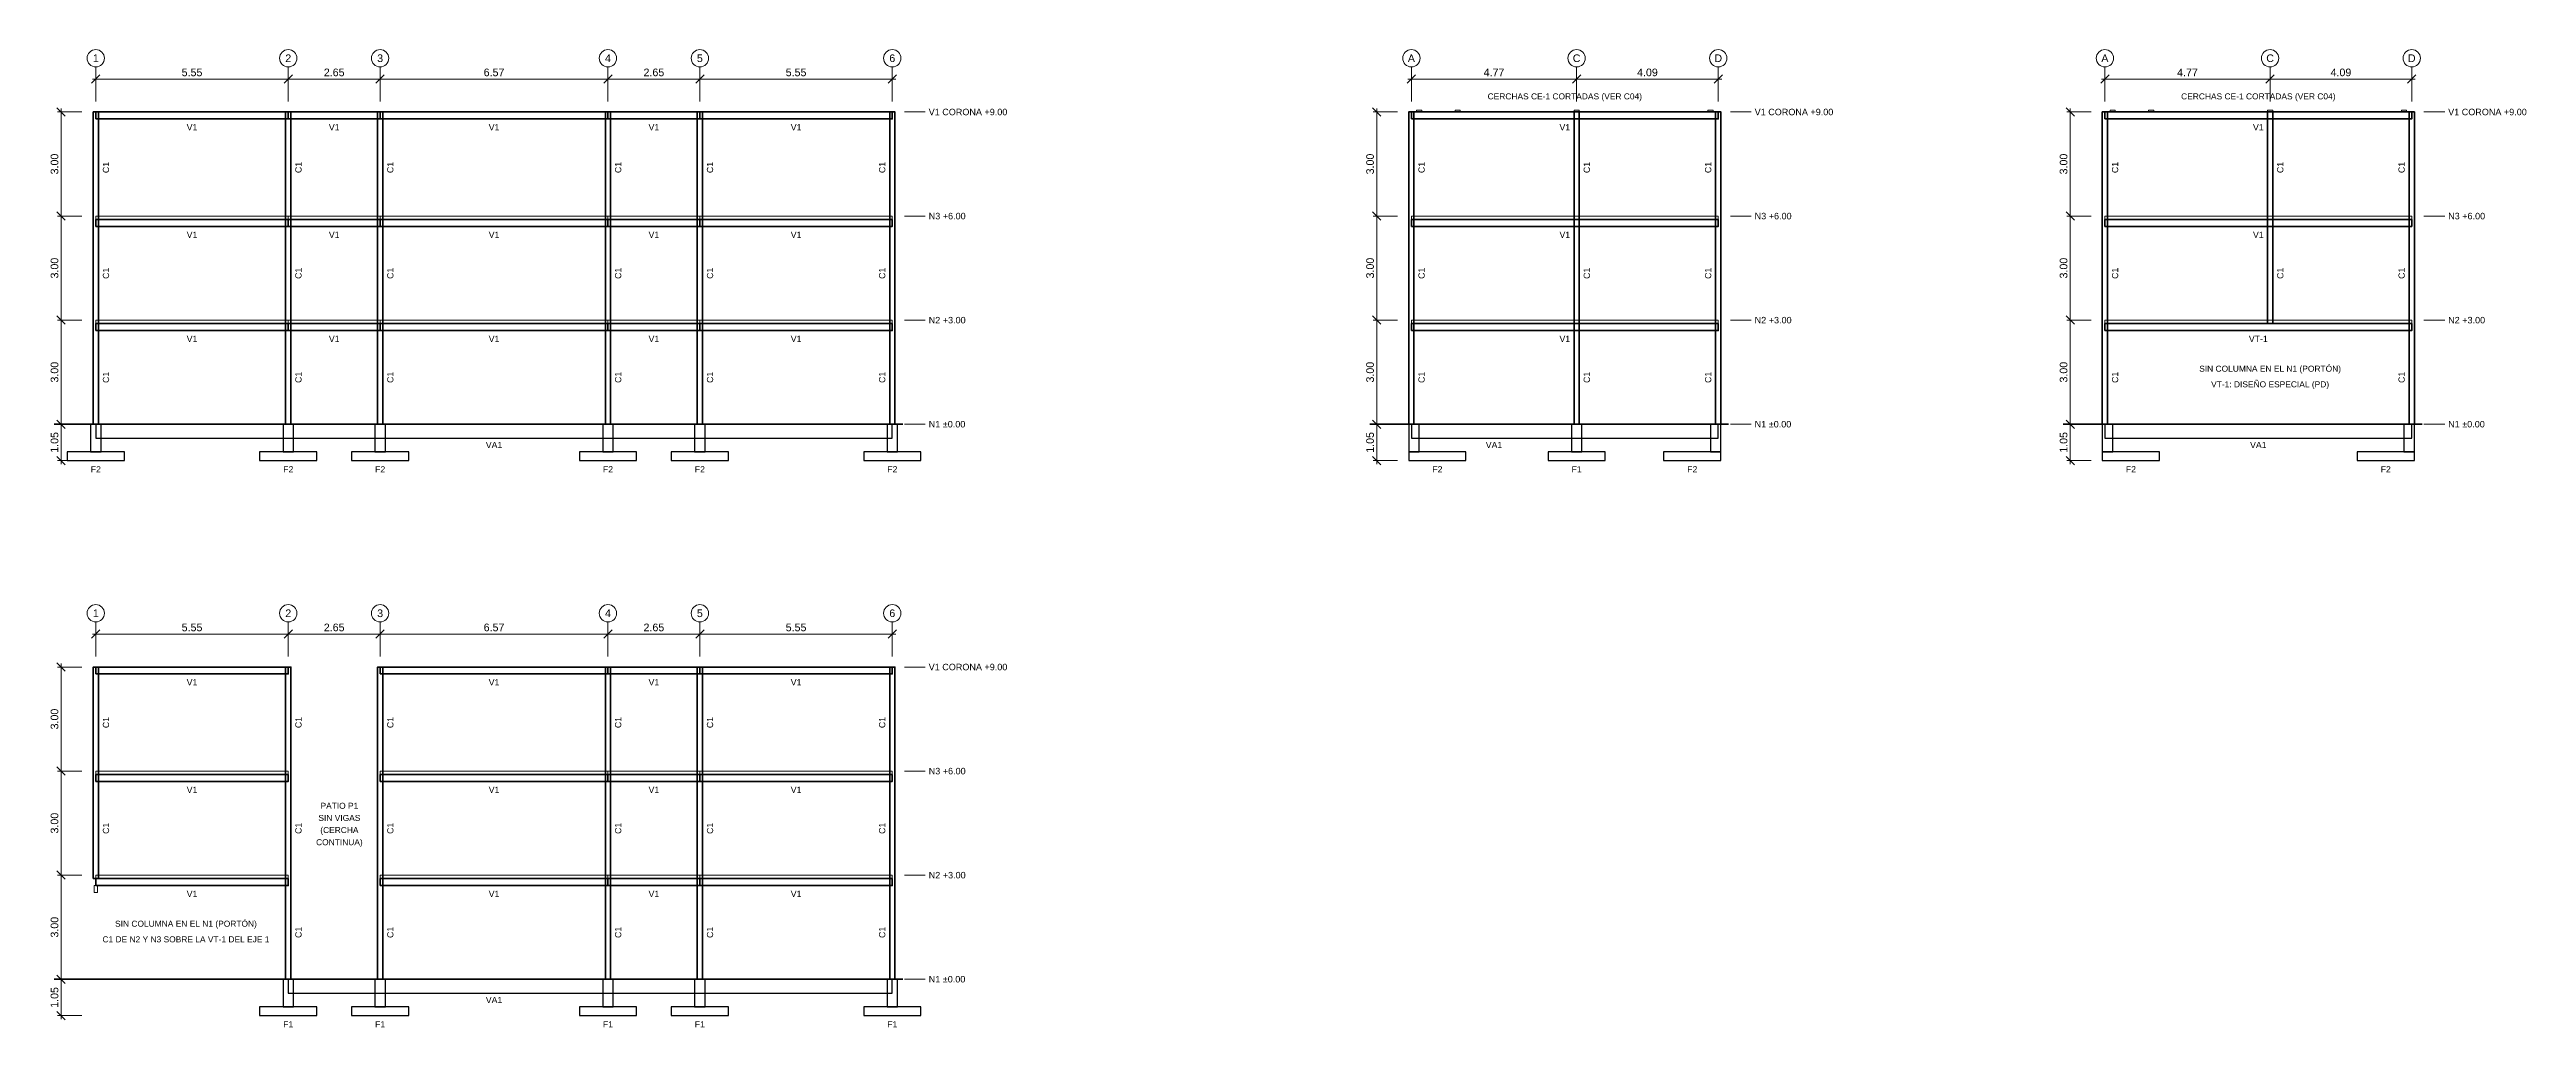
# Model space of a CAD drawing. Header units: metres. Extents: x 0.8 to 72.2, y -17.4 to 10.8.
import ezdxf
from ezdxf.enums import TextEntityAlignment as Align

# ---------------------------------------------------------------- set-up
doc = ezdxf.new("R2010")
doc.units = ezdxf.units.M
doc.linetypes.add('DASHDOT', pattern=[3.556, 2.54, -0.508, 0, -0.508])
for name, color, linetype, lineweight in [('E-CIM', 7, 'Continuous', 25), ('E-COL', 7, 'Continuous', 35), ('E-COTA', 7, 'Continuous', 18), ('E-EJE', 8, 'DASHDOT', 13), ('E-LOSA', 8, 'Continuous', 18), ('E-REF', 8, 'Continuous', 18), ('E-TERRENO', 7, 'Continuous', 50), ('E-TXT', 7, 'Continuous', 18), ('E-VIGA', 7, 'Continuous', 35)]:
    doc.layers.add(name, color=color, linetype=linetype, lineweight=lineweight)
doc.styles.add('ARIAL', font='arial.ttf')
doc.dimstyles.new('COTA-100', dxfattribs={"dimtxt": 0.22, "dimasz": 0.12, "dimexe": 0.1, "dimexo": 0.1, "dimgap": 0.08, "dimtad": 1, "dimzin": 0, "dimdsep": 46, "dimtxsty": 'ARIAL', "dimtsz": 0.12, "dimcen": 2.5, "dimdle": 0.1, "dimclrd": 7, "dimclre": 7, "dimclrt": 7, "dimazin": 3, "dimtfac": 1, "dimtmove": 0, "dimatfit": 3, "dimlwd": 18, "dimlwe": 13})

msp = doc.modelspace()

# ---------------------------------------------------------------- linework, layer by layer
at = {"layer": 'E-CIM'}
for points in [[(1.985, -0.8), (2.285, -0.8), (2.285, 0), (1.985, 0)], [(2.135, -0.4), (25.105, -0.4), (25.105, 0), (2.135, 0)], [(7.535, -0.8), (7.835, -0.8), (7.835, 0), (7.535, 0)], [(10.185, -0.8), (10.485, -0.8), (10.485, 0), (10.185, 0)], [(16.755, -0.8), (17.055, -0.8), (17.055, 0), (16.755, 0)], [(19.405, -0.8), (19.705, -0.8), (19.705, 0), (19.405, 0)], [(24.955, -0.8), (25.255, -0.8), (25.255, 0), (24.955, 0)], [(40, -0.8), (40.3, -0.8), (40.3, 0), (40, 0)], [(40.075, -0.4), (48.925, -0.4), (48.925, 0), (40.075, 0)], [(44.69, -0.8), (44.99, -0.8), (44.99, 0), (44.69, 0)], [(48.7, -0.8), (49, -0.8), (49, 0), (48.7, 0)], [(60, -0.8), (60.3, -0.8), (60.3, 0), (60, 0)], [(60.075, -0.4), (68.925, -0.4), (68.925, 0), (60.075, 0)], [(68.7, -0.8), (69, -0.8), (69, 0), (68.7, 0)], [(1.31, -1.05), (2.96, -1.05), (2.96, -0.8), (1.31, -0.8)], [(6.86, -1.05), (8.51, -1.05), (8.51, -0.8), (6.86, -0.8)], [(9.51, -1.05), (11.16, -1.05), (11.16, -0.8), (9.51, -0.8)], [(16.08, -1.05), (17.73, -1.05), (17.73, -0.8), (16.08, -0.8)], [(18.73, -1.05), (20.38, -1.05), (20.38, -0.8), (18.73, -0.8)], [(24.28, -1.05), (25.93, -1.05), (25.93, -0.8), (24.28, -0.8)], [(40, -1.05), (41.65, -1.05), (41.65, -0.8), (40, -0.8)], [(44.015, -1.05), (45.665, -1.05), (45.665, -0.8), (44.015, -0.8)], [(47.35, -1.05), (49, -1.05), (49, -0.8), (47.35, -0.8)], [(60, -1.05), (61.65, -1.05), (61.65, -0.8), (60, -0.8)], [(67.35, -1.05), (69, -1.05), (69, -0.8), (67.35, -0.8)], [(7.535, -16.8), (7.835, -16.8), (7.835, -16), (7.535, -16)], [(7.685, -16.4), (25.105, -16.4), (25.105, -16), (7.685, -16)], [(10.185, -16.8), (10.485, -16.8), (10.485, -16), (10.185, -16)], [(16.755, -16.8), (17.055, -16.8), (17.055, -16), (16.755, -16)], [(19.405, -16.8), (19.705, -16.8), (19.705, -16), (19.405, -16)], [(24.955, -16.8), (25.255, -16.8), (25.255, -16), (24.955, -16)], [(6.86, -17.05), (8.51, -17.05), (8.51, -16.8), (6.86, -16.8)], [(9.51, -17.05), (11.16, -17.05), (11.16, -16.8), (9.51, -16.8)], [(16.08, -17.05), (17.73, -17.05), (17.73, -16.8), (16.08, -16.8)], [(18.73, -17.05), (20.38, -17.05), (20.38, -16.8), (18.73, -16.8)], [(24.28, -17.05), (25.93, -17.05), (25.93, -16.8), (24.28, -16.8)]]:
    msp.add_lwpolyline(points, close=True, dxfattribs=at)
at = {"layer": 'E-COL'}
for points in [[(2.06, 0), (2.21, 0), (2.21, 9), (2.06, 9)], [(7.61, 0), (7.76, 0), (7.76, 9), (7.61, 9)], [(10.26, 0), (10.41, 0), (10.41, 9), (10.26, 9)], [(16.83, 0), (16.98, 0), (16.98, 9), (16.83, 9)], [(19.48, 0), (19.63, 0), (19.63, 9), (19.48, 9)], [(25.03, 0), (25.18, 0), (25.18, 9), (25.03, 9)], [(40, 0), (40.15, 0), (40.15, 9), (40, 9)], [(44.765, 0), (44.915, 0), (44.915, 9), (44.765, 9)], [(48.85, 0), (49, 0), (49, 9), (48.85, 9)], [(60, 0), (60.15, 0), (60.15, 9), (60, 9)], [(64.765, 2.9), (64.915, 2.9), (64.915, 9), (64.765, 9)], [(68.85, 0), (69, 0), (69, 9), (68.85, 9)], [(2.06, -13.1), (2.21, -13.1), (2.21, -7), (2.06, -7)], [(7.61, -16), (7.76, -16), (7.76, -7), (7.61, -7)], [(10.26, -16), (10.41, -16), (10.41, -7), (10.26, -7)], [(16.83, -16), (16.98, -16), (16.98, -7), (16.83, -7)], [(19.48, -16), (19.63, -16), (19.63, -7), (19.48, -7)], [(25.03, -16), (25.18, -16), (25.18, -7), (25.03, -7)]]:
    msp.add_lwpolyline(points, close=True, dxfattribs=at)
at = {"layer": 'E-EJE'}
for p, q in [((2.135, 9.3), (2.135, 10.3)), ((7.685, 9.3), (7.685, 10.3)), ((10.335, 9.3), (10.335, 10.3)), ((16.905, 9.3), (16.905, 10.3)), ((19.555, 9.3), (19.555, 10.3)), ((25.105, 9.3), (25.105, 10.3)), ((40.075, 9.3), (40.075, 10.3)), ((44.84, 9.3), (44.84, 10.3)), ((48.925, 9.3), (48.925, 10.3)), ((60.075, 9.3), (60.075, 10.3)), ((64.84, 9.3), (64.84, 10.3)), ((68.925, 9.3), (68.925, 10.3)), ((2.135, -6.7), (2.135, -5.7)), ((7.685, -6.7), (7.685, -5.7)), ((10.335, -6.7), (10.335, -5.7)), ((16.905, -6.7), (16.905, -5.7)), ((19.555, -6.7), (19.555, -5.7)), ((25.105, -6.7), (25.105, -5.7))]:
    msp.add_line(p, q, dxfattribs=at)
at = {"layer": 'E-LOSA'}
for points in [[(2.135, 5.9), (7.685, 5.9), (7.685, 6), (2.135, 6)], [(7.685, 5.9), (10.335, 5.9), (10.335, 6), (7.685, 6)], [(10.335, 5.9), (16.905, 5.9), (16.905, 6), (10.335, 6)], [(16.905, 5.9), (19.555, 5.9), (19.555, 6), (16.905, 6)], [(19.555, 5.9), (25.105, 5.9), (25.105, 6), (19.555, 6)], [(40.075, 5.9), (48.925, 5.9), (48.925, 6), (40.075, 6)], [(60.075, 5.9), (68.925, 5.9), (68.925, 6), (60.075, 6)], [(2.135, 2.9), (7.685, 2.9), (7.685, 3), (2.135, 3)], [(7.685, 2.9), (10.335, 2.9), (10.335, 3), (7.685, 3)], [(10.335, 2.9), (16.905, 2.9), (16.905, 3), (10.335, 3)], [(16.905, 2.9), (19.555, 2.9), (19.555, 3), (16.905, 3)], [(19.555, 2.9), (25.105, 2.9), (25.105, 3), (19.555, 3)], [(40.075, 2.9), (48.925, 2.9), (48.925, 3), (40.075, 3)], [(60.075, 2.9), (68.925, 2.9), (68.925, 3), (60.075, 3)], [(2.135, -10.1), (7.685, -10.1), (7.685, -10), (2.135, -10)], [(10.335, -10.1), (16.905, -10.1), (16.905, -10), (10.335, -10)], [(16.905, -10.1), (19.555, -10.1), (19.555, -10), (16.905, -10)], [(19.555, -10.1), (25.105, -10.1), (25.105, -10), (19.555, -10)], [(2.135, -13.1), (7.685, -13.1), (7.685, -13), (2.135, -13)], [(10.335, -13.1), (16.905, -13.1), (16.905, -13), (10.335, -13)], [(16.905, -13.1), (19.555, -13.1), (19.555, -13), (16.905, -13)], [(19.555, -13.1), (25.105, -13.1), (25.105, -13), (19.555, -13)]]:
    msp.add_lwpolyline(points, close=True, dxfattribs=at)
at = {"layer": 'E-REF'}
for points in [[(40.225, 9), (40.375, 9), (40.375, 9.05), (40.225, 9.05)], [(41.335, 9), (41.485, 9), (41.485, 9.05), (41.335, 9.05)], [(44.765, 9), (44.915, 9), (44.915, 9.05), (44.765, 9.05)], [(48.625, 9), (48.775, 9), (48.775, 9.05), (48.625, 9.05)], [(60.225, 9), (60.375, 9), (60.375, 9.05), (60.225, 9.05)], [(61.335, 9), (61.485, 9), (61.485, 9.05), (61.335, 9.05)], [(64.765, 9), (64.915, 9), (64.915, 9.05), (64.765, 9.05)], [(68.625, 9), (68.775, 9), (68.775, 9.05), (68.625, 9.05)], [(2.085, -13.5), (2.185, -13.5), (2.185, -13.3), (2.085, -13.3)]]:
    msp.add_lwpolyline(points, close=True, dxfattribs=at)
at = {"layer": 'E-TERRENO'}
for p, q in [((0.935, 0), (25.405, 0)), ((38.875, 0), (49.225, 0)), ((58.875, 0), (69.225, 0)), ((0.935, -16), (25.405, -16))]:
    msp.add_line(p, q, dxfattribs=at)
at = {"layer": 'E-TXT'}
for p, q in [((25.455, 9), (26.055, 9)), ((49.275, 9), (49.875, 9)), ((69.275, 9), (69.875, 9)), ((25.455, 6), (26.055, 6)), ((49.275, 6), (49.875, 6)), ((69.275, 6), (69.875, 6)), ((25.455, 3), (26.055, 3)), ((49.275, 3), (49.875, 3)), ((69.275, 3), (69.875, 3)), ((25.455, 0), (26.055, 0)), ((49.275, 0), (49.875, 0)), ((69.275, 0), (69.875, 0)), ((25.455, -7), (26.055, -7)), ((25.455, -10), (26.055, -10)), ((25.455, -13), (26.055, -13)), ((25.455, -16), (26.055, -16))]:
    msp.add_line(p, q, dxfattribs=at)
for centre in [(2.135, 10.55), (7.685, 10.55), (10.335, 10.55), (16.905, 10.55), (19.555, 10.55), (25.105, 10.55), (40.075, 10.55), (44.84, 10.55), (48.925, 10.55), (60.075, 10.55), (64.84, 10.55), (68.925, 10.55), (2.135, -5.45), (7.685, -5.45), (10.335, -5.45), (16.905, -5.45), (19.555, -5.45), (25.105, -5.45)]:
    msp.add_circle(centre, 0.25, dxfattribs=at)
at = {"layer": 'E-VIGA'}
for points in [[(2.135, 8.8), (7.685, 8.8), (7.685, 9), (2.135, 9)], [(7.685, 8.8), (10.335, 8.8), (10.335, 9), (7.685, 9)], [(10.335, 8.8), (16.905, 8.8), (16.905, 9), (10.335, 9)], [(16.905, 8.8), (19.555, 8.8), (19.555, 9), (16.905, 9)], [(19.555, 8.8), (25.105, 8.8), (25.105, 9), (19.555, 9)], [(40.075, 8.8), (48.925, 8.8), (48.925, 9), (40.075, 9)], [(60.075, 8.8), (68.925, 8.8), (68.925, 9), (60.075, 9)], [(2.135, 5.7), (7.685, 5.7), (7.685, 5.9), (2.135, 5.9)], [(7.685, 5.7), (10.335, 5.7), (10.335, 5.9), (7.685, 5.9)], [(10.335, 5.7), (16.905, 5.7), (16.905, 5.9), (10.335, 5.9)], [(16.905, 5.7), (19.555, 5.7), (19.555, 5.9), (16.905, 5.9)], [(19.555, 5.7), (25.105, 5.7), (25.105, 5.9), (19.555, 5.9)], [(40.075, 5.7), (48.925, 5.7), (48.925, 5.9), (40.075, 5.9)], [(60.075, 5.7), (68.925, 5.7), (68.925, 5.9), (60.075, 5.9)], [(2.135, 2.7), (7.685, 2.7), (7.685, 2.9), (2.135, 2.9)], [(7.685, 2.7), (10.335, 2.7), (10.335, 2.9), (7.685, 2.9)], [(10.335, 2.7), (16.905, 2.7), (16.905, 2.9), (10.335, 2.9)], [(16.905, 2.7), (19.555, 2.7), (19.555, 2.9), (16.905, 2.9)], [(19.555, 2.7), (25.105, 2.7), (25.105, 2.9), (19.555, 2.9)], [(40.075, 2.7), (48.925, 2.7), (48.925, 2.9), (40.075, 2.9)], [(60.075, 2.7), (68.925, 2.7), (68.925, 2.9), (60.075, 2.9)], [(2.135, -7.2), (7.685, -7.2), (7.685, -7), (2.135, -7)], [(10.335, -7.2), (16.905, -7.2), (16.905, -7), (10.335, -7)], [(16.905, -7.2), (19.555, -7.2), (19.555, -7), (16.905, -7)], [(19.555, -7.2), (25.105, -7.2), (25.105, -7), (19.555, -7)], [(2.135, -10.3), (7.685, -10.3), (7.685, -10.1), (2.135, -10.1)], [(10.335, -10.3), (16.905, -10.3), (16.905, -10.1), (10.335, -10.1)], [(16.905, -10.3), (19.555, -10.3), (19.555, -10.1), (16.905, -10.1)], [(19.555, -10.3), (25.105, -10.3), (25.105, -10.1), (19.555, -10.1)], [(2.135, -13.3), (7.685, -13.3), (7.685, -13.1), (2.135, -13.1)], [(10.335, -13.3), (16.905, -13.3), (16.905, -13.1), (10.335, -13.1)], [(16.905, -13.3), (19.555, -13.3), (19.555, -13.1), (16.905, -13.1)], [(19.555, -13.3), (25.105, -13.3), (25.105, -13.1), (19.555, -13.1)]]:
    msp.add_lwpolyline(points, close=True, dxfattribs=at)

# ---------------------------------------------------------------- texts
at = {"layer": 'E-TXT', "style": 'ARIAL'}
for s, height, p in [('1', 0.22, (2.135, 10.55)), ('2', 0.22, (7.685, 10.55)), ('3', 0.22, (10.335, 10.55)), ('4', 0.22, (16.905, 10.55)), ('5', 0.22, (19.555, 10.55)), ('6', 0.22, (25.105, 10.55)), ('A', 0.22, (40.075, 10.55)), ('C', 0.22, (44.84, 10.55)), ('D', 0.22, (48.925, 10.55)), ('A', 0.22, (60.075, 10.55)), ('C', 0.22, (64.84, 10.55)), ('D', 0.22, (68.925, 10.55)), ('CERCHAS CE-1 CORTADAS (VER C04)', 0.17333, (44.5, 9.45)), ('CERCHAS CE-1 CORTADAS (VER C04)', 0.17333, (64.5, 9.45)), ('V1', 0.18, (4.91, 8.56)), ('V1', 0.18, (9.01, 8.56)), ('V1', 0.18, (13.62, 8.56)), ('V1', 0.18, (18.23, 8.56)), ('V1', 0.18, (22.33, 8.56)), ('V1', 0.18, (44.5, 8.56)), ('V1', 0.18, (64.5, 8.56)), ('V1', 0.18, (4.91, 5.46)), ('V1', 0.18, (9.01, 5.46)), ('V1', 0.18, (13.62, 5.46)), ('V1', 0.18, (18.23, 5.46)), ('V1', 0.18, (22.33, 5.46)), ('V1', 0.18, (44.5, 5.46)), ('V1', 0.18, (64.5, 5.46)), ('V1', 0.18, (4.91, 2.46)), ('V1', 0.18, (9.01, 2.46)), ('V1', 0.18, (13.62, 2.46)), ('V1', 0.18, (18.23, 2.46)), ('V1', 0.18, (22.33, 2.46)), ('V1', 0.18, (44.5, 2.46)), ('VT-1', 0.18, (64.5, 2.46)), ('SIN COLUMNA EN EL N1 (PORTÓN)', 0.17333, (64.84, 1.6)), ('VT-1: DISEÑO ESPECIAL (PD)', 0.17333, (64.84, 1.15)), ('VA1', 0.18, (13.62, -0.6)), ('VA1', 0.18, (42.458, -0.6)), ('VA1', 0.18, (64.5, -0.6)), ('F2', 0.18, (2.135, -1.3)), ('F2', 0.18, (7.685, -1.3)), ('F2', 0.18, (10.335, -1.3)), ('F2', 0.18, (16.905, -1.3)), ('F2', 0.18, (19.555, -1.3)), ('F2', 0.18, (25.105, -1.3)), ('F2', 0.18, (40.825, -1.3)), ('F1', 0.18, (44.84, -1.3)), ('F2', 0.18, (48.175, -1.3)), ('F2', 0.18, (60.825, -1.3)), ('F2', 0.18, (68.175, -1.3)), ('1', 0.22, (2.135, -5.45)), ('2', 0.22, (7.685, -5.45)), ('3', 0.22, (10.335, -5.45)), ('4', 0.22, (16.905, -5.45)), ('5', 0.22, (19.555, -5.45)), ('6', 0.22, (25.105, -5.45)), ('V1', 0.18, (4.91, -7.44)), ('V1', 0.18, (13.62, -7.44)), ('V1', 0.18, (18.23, -7.44)), ('V1', 0.18, (22.33, -7.44)), ('V1', 0.18, (4.91, -10.54)), ('V1', 0.18, (13.62, -10.54)), ('V1', 0.18, (18.23, -10.54)), ('V1', 0.18, (22.33, -10.54)), ('SIN VIGAS', 0.1733, (9.16, -11.35)), ('PATIO P1', 0.1733, (9.16, -11)), ('CONTINUA)', 0.1733, (9.16, -12.05)), ('(CERCHA', 0.1733, (9.16, -11.7)), ('V1', 0.18, (4.91, -13.54)), ('V1', 0.18, (13.62, -13.54)), ('V1', 0.18, (18.23, -13.54)), ('V1', 0.18, (22.33, -13.54)), ('SIN COLUMNA EN EL N1 (PORTÓN)', 0.17333, (4.735, -14.4)), ('C1 DE N2 Y N3 SOBRE LA VT-1 DEL EJE 1', 0.17333, (4.735, -14.85)), ('VA1', 0.18, (13.62, -16.6)), ('F1', 0.18, (7.685, -17.3)), ('F1', 0.18, (10.335, -17.3)), ('F1', 0.18, (16.905, -17.3)), ('F1', 0.18, (19.555, -17.3)), ('F1', 0.18, (25.105, -17.3))]:
    msp.add_text(s, height=height, dxfattribs=at).set_placement(p, align=Align.MIDDLE_CENTER)
for s, height, p in [('V1 CORONA +9.00', 0.18667, (26.155, 9)), ('V1 CORONA +9.00', 0.18667, (49.975, 9)), ('V1 CORONA +9.00', 0.18667, (69.975, 9)), ('N3 +6.00', 0.1867, (26.155, 6)), ('N3 +6.00', 0.1867, (49.975, 6)), ('N3 +6.00', 0.1867, (69.975, 6)), ('N2 +3.00', 0.1867, (26.155, 3)), ('N2 +3.00', 0.1867, (49.975, 3)), ('N2 +3.00', 0.1867, (69.975, 3)), ('N1 ±0.00', 0.1867, (26.155, 0)), ('N1 ±0.00', 0.1867, (49.975, 0)), ('N1 ±0.00', 0.1867, (69.975, 0)), ('V1 CORONA +9.00', 0.18667, (26.155, -7)), ('N3 +6.00', 0.1867, (26.155, -10)), ('N2 +3.00', 0.1867, (26.155, -13)), ('N1 ±0.00', 0.1867, (26.155, -16))]:
    msp.add_text(s, height=height, dxfattribs=at).set_placement(p, align=Align.MIDDLE_LEFT)
for p in [(2.428, 7.4), (7.978, 7.4), (10.628, 7.4), (17.198, 7.4), (19.848, 7.4), (24.812, 7.4), (40.368, 7.4), (45.133, 7.4), (48.632, 7.4), (60.368, 7.4), (65.133, 7.4), (68.632, 7.4), (2.428, 4.35), (7.978, 4.35), (10.628, 4.35), (17.198, 4.35), (19.848, 4.35), (24.812, 4.35), (40.368, 4.35), (45.133, 4.35), (48.632, 4.35), (60.368, 4.35), (65.133, 4.35), (68.632, 4.35), (2.428, 1.35), (7.978, 1.35), (10.628, 1.35), (17.198, 1.35), (19.848, 1.35), (24.812, 1.35), (40.368, 1.35), (45.133, 1.35), (48.632, 1.35), (60.368, 1.35), (68.632, 1.35), (2.428, -8.6), (7.978, -8.6), (10.628, -8.6), (17.198, -8.6), (19.848, -8.6), (24.812, -8.6), (2.428, -11.65), (7.978, -11.65), (10.628, -11.65), (17.198, -11.65), (19.848, -11.65), (24.812, -11.65), (7.978, -14.65), (10.628, -14.65), (17.198, -14.65), (19.848, -14.65), (24.812, -14.65)]:
    msp.add_text('C1', height=0.18, rotation=90, dxfattribs=at).set_placement(p, align=Align.MIDDLE_CENTER)

# ---------------------------------------------------------------- dimensions: what is measured, and where the dimension line sits
at = {"layer": 'E-COTA'}
for base, p1, p2, text in [((2.135, 9.95), (2.135, 9.3), (7.685, 9.3), '5.55'), ((7.685, 9.95), (7.685, 9.3), (10.335, 9.3), '2.65'), ((10.335, 9.95), (10.335, 9.3), (16.905, 9.3), '6.57'), ((16.905, 9.95), (16.905, 9.3), (19.555, 9.3), '2.65'), ((19.555, 9.95), (19.555, 9.3), (25.105, 9.3), '5.55'), ((40.075, 9.95), (40.075, 9.3), (44.84, 9.3), '4.77'), ((44.84, 9.95), (44.84, 9.3), (48.925, 9.3), '4.09'), ((60.075, 9.95), (60.075, 9.3), (64.84, 9.3), '4.77'), ((64.84, 9.95), (64.84, 9.3), (68.925, 9.3), '4.09'), ((2.135, -6.05), (2.135, -6.7), (7.685, -6.7), '5.55'), ((7.685, -6.05), (7.685, -6.7), (10.335, -6.7), '2.65'), ((10.335, -6.05), (10.335, -6.7), (16.905, -6.7), '6.57'), ((16.905, -6.05), (16.905, -6.7), (19.555, -6.7), '2.65'), ((19.555, -6.05), (19.555, -6.7), (25.105, -6.7), '5.55')]:
    msp.add_linear_dim(base=base, p1=p1, p2=p2, text=text, dimstyle='COTA-100', dxfattribs=at).render()
for base, p1, p2, text in [((1.135, 6), (1.835, 6), (1.835, 9), '3.00'), ((39.075, 6), (39.775, 6), (39.775, 9), '3.00'), ((59.075, 6), (59.775, 6), (59.775, 9), '3.00'), ((1.135, 3), (1.835, 3), (1.835, 6), '3.00'), ((39.075, 3), (39.775, 3), (39.775, 6), '3.00'), ((59.075, 3), (59.775, 3), (59.775, 6), '3.00'), ((1.135, 0), (1.835, 0), (1.835, 3), '3.00'), ((39.075, 0), (39.775, 0), (39.775, 3), '3.00'), ((59.075, 0), (59.775, 0), (59.775, 3), '3.00'), ((1.135, -1.05), (1.835, -1.05), (1.835, 0), '1.05'), ((39.075, -1.05), (39.775, -1.05), (39.775, 0), '1.05'), ((59.075, -1.05), (59.775, -1.05), (59.775, 0), '1.05'), ((1.135, -10), (1.835, -10), (1.835, -7), '3.00'), ((1.135, -13), (1.835, -13), (1.835, -10), '3.00'), ((1.135, -16), (1.835, -16), (1.835, -13), '3.00'), ((1.135, -17.05), (1.835, -17.05), (1.835, -16), '1.05')]:
    msp.add_linear_dim(base=base, p1=p1, p2=p2, angle=90, text=text, dimstyle='COTA-100', dxfattribs=at).render()

doc.saveas('drawing.dxf')
